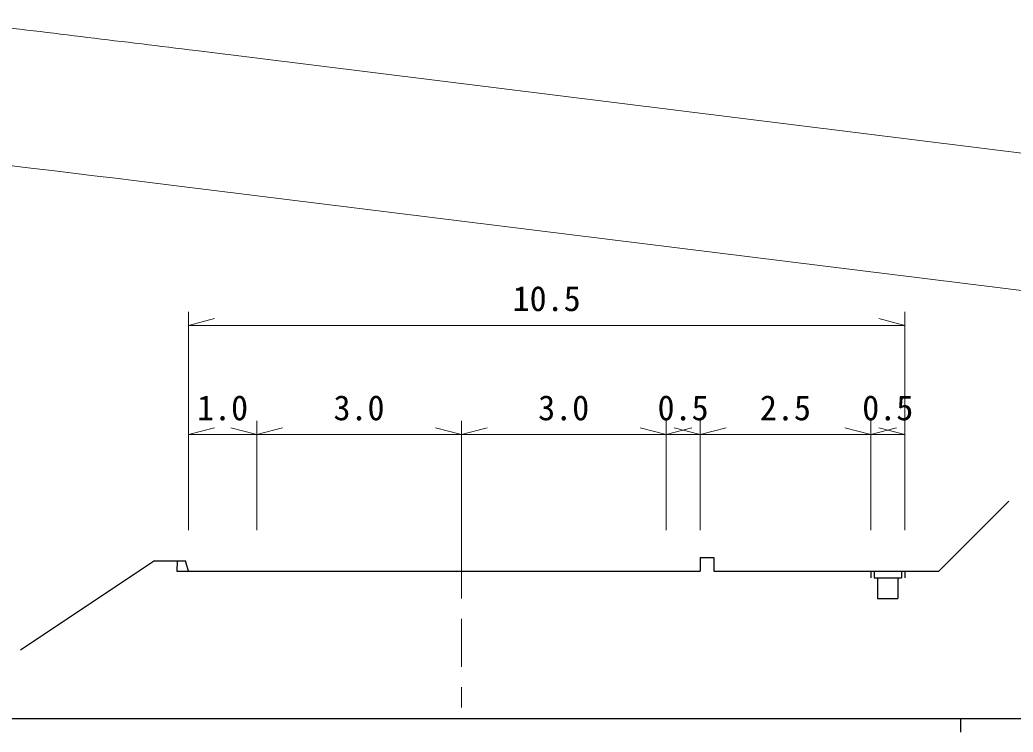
# Model space of a CAD drawing. Units: millimetres on the paper, enlarged 1000 times, with parts at other scales. Extents: x 40000 to 680000, y 20000 to 380000.
# Drawn here: x 99058 to 171853, y 204000 to 256172 of the extents above; entities that cross this region are included whole.
import ezdxf
from ezdxf.enums import TextEntityAlignment as Align

# ---------------------------------------------------------------- set-up
doc = ezdxf.new("R2010")
doc.units = ezdxf.units.MM
doc.header["$LTSCALE"] = 1000
doc.linetypes.add('CHAIN', pattern=[18.5, 12, -1.5, 3.5, -1.5])
for name, color, linetype, lineweight in [('M-BGD', 7, 'Continuous', 25), ('M-BMK', 2, 'Continuous', 13), ('M-STR-HTXT', 7, 'Continuous', 13), ('M-TTL-BAND', 7, 'Continuous', 25)]:
    doc.layers.add(name, color=color, linetype=linetype, lineweight=lineweight)
doc.styles.add('ＭＳ ゴシック', font='')
doc.styles.get('ＭＳ ゴシック').set_extended_font_data('MS Gothic')

msp = doc.modelspace()

# ---------------------------------------------------------------- linework, layer by layer
at = {"layer": 'M-BGD'}
for p, q in [((166414, 215792), (171536, 220913)), ((108914, 216542), (99094, 209995)), ((108914, 216542), (111207, 216542)), ((110585, 216542), (110568, 215792)), ((111414, 215792), (111207, 216542)), ((148914, 216792), (148914, 215792)), ((148914, 216792), (149914, 216792)), ((149914, 216792), (149914, 215792)), ((161414, 215792), (161414, 215292)), ((161664, 215792), (161664, 215292)), ((163664, 215792), (163664, 215292)), ((163914, 215792), (163914, 215292)), ((161664, 215292), (163664, 215292)), ((161914, 215292), (161914, 213792)), ((163414, 215292), (163414, 213792)), ((161914, 213792), (163414, 213792))]:
    msp.add_line(p, q, dxfattribs=at)
for points in [[(110568, 215792), (111414, 215792), (116414, 215792), (131414, 215792), (146414, 215792), (148914, 215792)], [(149914, 215792), (161414, 215792), (163914, 215792), (166414, 215792)]]:
    msp.add_lwpolyline(points, dxfattribs=at)
msp.add_open_spline([(162283, 267966), (162888, 266805), (163074, 266435), (163709, 265536), (164292, 264711), (164665, 264279), (165351, 263538), (166095, 262734), (166507, 262263), (167385, 261608), (168526, 260757), (169277, 260443), (170513, 259736), (171385, 259238), (171863, 258939), (172763, 258491), (173958, 257897), (174652, 257612), (175883, 257095), (177411, 256452), (177935, 256271), (179847, 255579)], degree=3, knots=[0, 0, 0, 0, 1, 1, 1, 2, 2, 2, 3, 3, 3, 4, 4, 4, 5, 5, 5, 6, 6, 6, 7, 7, 7, 7], dxfattribs=at)
at = {"layer": 'M-BMK', "linetype": 'CHAIN'}
msp.add_line((131414, 225792), (131414, 205792), dxfattribs=at)
at = {"layer": 'M-STR-HTXT'}
for p, q in [((111951, 253918), (377284, 221032)), ((110721, 243994), (345485, 214897)), ((111414, 218792), (111414, 234792)), ((163914, 218792), (163914, 234792)), ((111414, 233792), (113314, 234292)), ((111414, 233792), (163914, 233792)), ((163914, 233792), (162014, 234292)), ((116414, 218792), (116414, 226792)), ((131414, 218792), (131414, 226792)), ((146414, 218792), (146414, 226792)), ((148914, 218792), (148914, 226792)), ((161414, 218792), (161414, 226792)), ((111414, 225792), (113314, 226292)), ((111414, 225792), (116414, 225792)), ((116414, 225792), (114514, 226292)), ((116414, 225792), (118314, 226292)), ((116414, 225792), (131414, 225792)), ((131414, 225792), (129514, 226292)), ((131414, 225792), (133314, 226292)), ((131414, 225792), (146414, 225792)), ((146414, 225792), (144514, 226292)), ((146414, 225792), (148314, 226292)), ((146414, 225792), (148914, 225792)), ((148914, 225792), (147014, 226292)), ((148914, 225792), (150814, 226292)), ((148914, 225792), (161414, 225792)), ((161414, 225792), (159514, 226292)), ((161414, 225792), (163314, 226292)), ((161414, 225792), (163914, 225792)), ((163914, 225792), (162014, 226292))]:
    msp.add_line(p, q, dxfattribs=at)
for radius, end in [(2965000, 83.24346), (2955000, 83.90512)]:
    msp.add_arc((-252745, -2688568), radius, 82.9347, end, dxfattribs=at)
at = {"layer": 'M-TTL-BAND'}
for p, q in [((40000, 205000), (579000, 205000)), ((168000, 205000), (168000, 204000))]:
    msp.add_line(p, q, dxfattribs=at)

# ---------------------------------------------------------------- texts
at = {"layer": 'M-STR-HTXT', "style": 'ＭＳ ゴシック'}
for s, p in [('10.5', (137664, 234292)), ('1.0', (113914, 226292)), ('3.0', (123914, 226292)), ('3.0', (138914, 226292)), ('0.5', (147664, 226292)), ('2.5', (155164, 226292)), ('0.5', (162664, 226292))]:
    msp.add_text(s, height=1833, dxfattribs=at).set_placement(p, align=Align.BOTTOM_CENTER)

doc.saveas('drawing.dxf')
